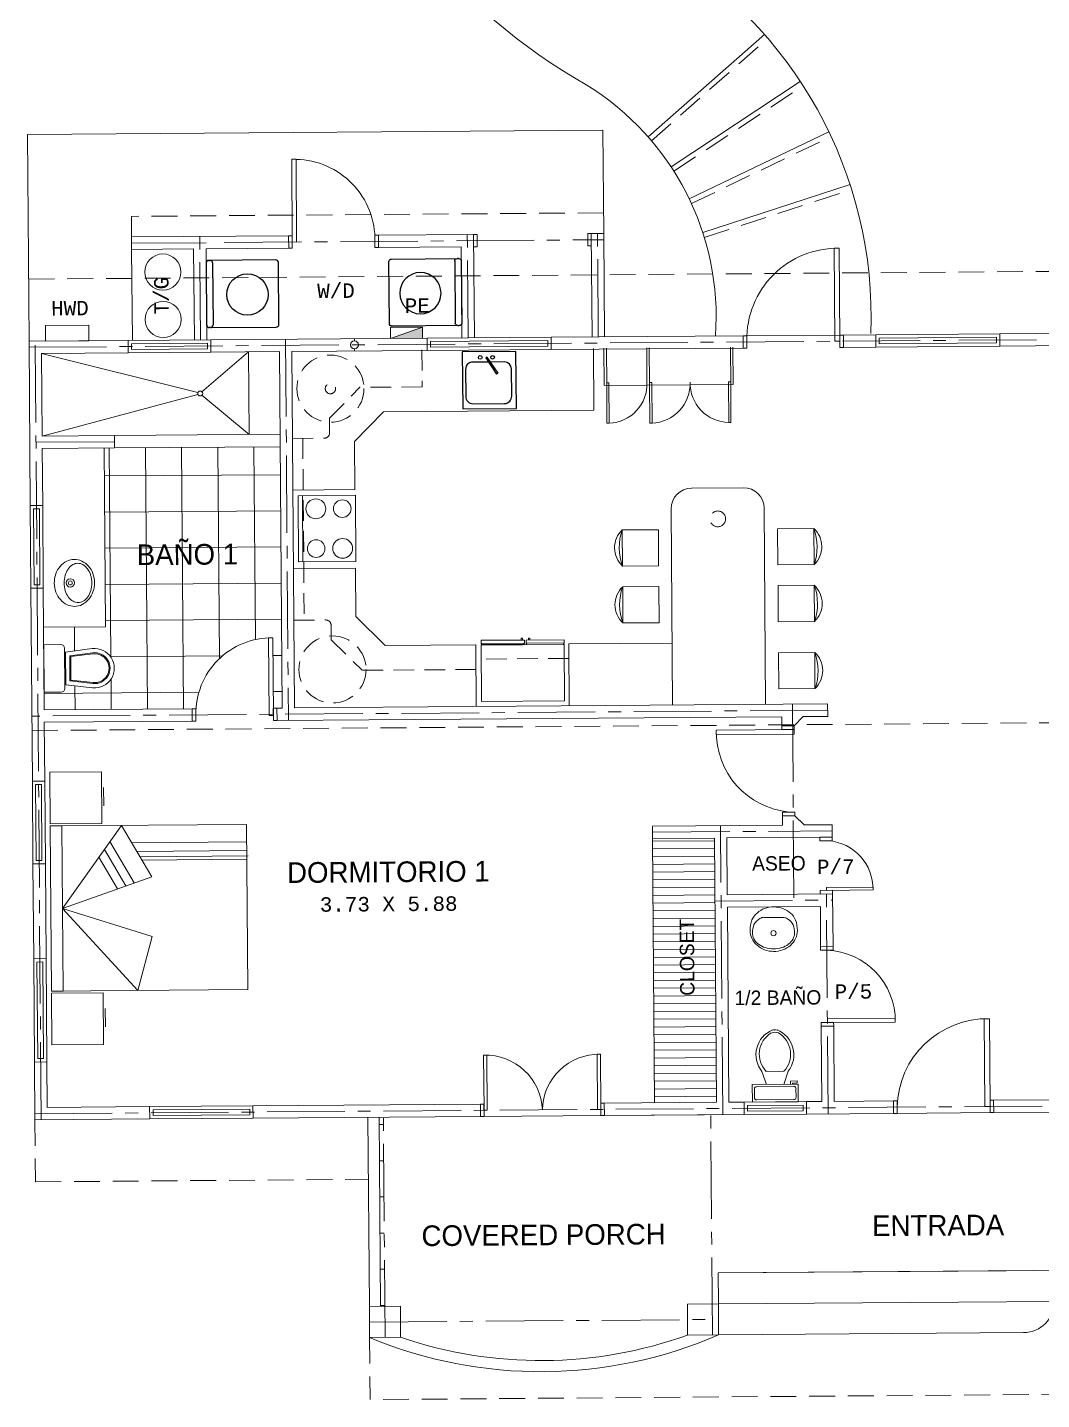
# Model space of a CAD drawing. Header units: metres. Extents: x 610261 to 617471, y 1314831 to 1317846.
# Drawn here: x 614748.11 to 614757.93, y 1316812.5 to 1316825.78 of the extents above; entities that cross this region are included whole.
import ezdxf
from ezdxf.enums import TextEntityAlignment as Align

# ---------------------------------------------------------------- set-up
doc = ezdxf.new("R2010")
doc.units = ezdxf.units.M
doc.linetypes.add('CENTER2', pattern=[1.125, 0.75, -0.125, 0.125, -0.125])
doc.linetypes.add('HIDDEN', pattern=[0.375, 0.25, -0.125])
for name, color, linetype in [('Alero Proy', 2, 'HIDDEN'), ('CVL_CUADCON_LIN', 8, 'Continuous'), ('Ejes', 1, 'CENTER2'), ('MueblesF', 1, 'Continuous'), ('Nivel', 2, 'Continuous'), ('Piso', 8, 'Continuous')]:
    doc.layers.add(name, color=color, linetype=linetype)
for name, color, linetype, lineweight in [('Cubierta-Teja', 8, 'Continuous', 0), ('Fine', 1, 'Continuous', 0), ('PARED', 3, 'Continuous', 0), ('puertas y ventanas', 2, 'Continuous', 0)]:
    doc.layers.add(name, color=color, linetype=linetype, lineweight=lineweight)
doc.layers.add('muebles', color=7, linetype='Continuous', lineweight=0, true_color=0x404040)
doc.styles.add('ROMANS', font='monotxt.shx', dxfattribs={"height": 0.7})

# ---------------------------------------------------------------- blocks, each defined once
blk = doc.blocks.new('WC1')
blk.add_lwpolyline([(0, 23), (0, -23), (16.5, -23, 0.414214), (20, -19.5), (20, 19.5)], format="xyb")
blk.add_lwpolyline([(16.5, 23), (0, 23)])
for points in [[(46.9, 18.9), (21, 15.8), (21, -15.8), (46.9, -18.9, 1.118034)], [(47.3, 14.9), (25, 12.2), (25, -12.2), (47.3, -14.9, 1.118034)], [(47.4, 13.9), (26, 11.3), (26, -11.3), (47.4, -13.9, 1.118034)]]:
    blk.add_lwpolyline(points, format="xyb", close=True)
blk.add_arc((16.5, 19.5), 3.5, 0, 90)
blk = doc.blocks.new('A$C405040B5')
for p, q in [((1.32, 1.801), (0.52, 1.224)), ((1.32, 1.801), (1.02, 0.935)), ((1.32, 1.801), (2.12, 1.079)), ((1.32, 1.801), (1.6, 0.935)), ((0.33, 1.395), (0.151, 1.395)), ((0.677, 1.337), (1.079, 1.105)), ((0.752, 1.391), (1.107, 1.186)), ((0.827, 1.445), (1.135, 1.268)), ((2.47, 1.395), (2.291, 1.395)), ((0.52, 1.224), (1.02, 0.935)), ((0.69, 0.014), (0.69, 1.126)), ((0.774, 1.077), (0.774, 0.016)), ((2.12, 1.079), (1.6, 0.935)), ((0.826, 1.047), (0.826, 0)), ((0.858, 1.028), (0.858, 0.016))]:
    blk.add_line(p, q)
for points in [[(0.5, 1.914), (0.5, 1.414), (0, 1.414), (0, 1.914)], [(2.12, 1.801), (0.522, 1.801), (0.522, 1.914), (2.12, 1.914)], [(2.64, 1.914), (2.64, 1.414), (2.14, 1.414), (2.14, 1.914)]]:
    blk.add_lwpolyline(points, close=True)
blk.add_lwpolyline([(0.52, 1.914), (2.12, 1.914), (2.12, 0.014), (0.52, 0.014), (0.52, 1.914)])
blk = doc.blocks.new('A$C17BB2FBF')
for p, q in [((-0.325, 0.675), (-0.325, 0.025)), ((0.3, 0.7), (-0.3, 0.7)), ((0.325, 0.025), (0.325, 0.675)), ((-0.325, 0.025), (-0.325, 0.038)), ((-0.3, 0.063), (0.3, 0.063)), ((-0.3, 0), (0.3, 0)), ((0.325, 0.038), (0.325, 0.025))]:
    blk.add_line(p, q)
blk.add_circle((0.008, 0.398), 0.2)
for centre, start, end in [((-0.3, 0.675), 90, 180), ((0.3, 0.675), 0, 90), ((-0.3, 0.038), 90, 180), ((-0.3, 0.038), 90, 180), ((-0.3, 0.025), 180, 270), ((-0.3, 0.025), 180, 270), ((0.3, 0.038), 0, 90), ((0.3, 0.038), 0, 90), ((0.3, 0.025), 270, 0), ((0.3, 0.025), 270, 0)]:
    blk.add_arc(centre, 0.025, start, end)
blk = doc.blocks.new('A$C31D27B2E')
at = {"lineweight": -3}
for p, q in [((0, 0.26), (0, -0.26)), ((0.55, 0.26), (0, 0.26)), ((0.1, 0.146), (0.1, 0.011)), ((0.432, 0.216), (0.17, 0.216)), ((0.55, -0.26), (0.55, 0.26)), ((0.051, -0.022), (0.209, 0.083)), ((0.059, -0.033), (0.217, 0.071)), ((0.209, 0.083), (0.217, 0.071)), ((0.051, -0.022), (0.059, -0.033)), ((0.1, -0.006), (0.1, -0.16)), ((0, -0.26), (0.55, -0.26))]:
    blk.add_line(p, q, dxfattribs=at)
blk.add_lwpolyline([(0.112, -0.2, 0.248402), (0.17, -0.23), (0.432, -0.23, 0.414214), (0.502, -0.16), (0.502, 0.146, 0.414214), (0.432, 0.216)], format="xyb", dxfattribs=at)
for centre in [(0.054, 0.033), (0.054, -0.086)]:
    blk.add_circle(centre, 0.0175, dxfattribs=at)
for centre, start, end in [((0.17, 0.146), 90, 180), ((0.17, -0.16), 180, 214.1999)]:
    blk.add_arc(centre, 0.07, start, end, dxfattribs=at)
blk = doc.blocks.new('A$C6C3A232F')
at = {"layer": 'puertas y ventanas', "color": 1}
blk.add_lwpolyline([(0, 0), (-0.048, 0), (-0.048, -0.9), (0, -0.9)], close=True, dxfattribs=at)
blk.add_arc((-0.024, -0.024), 0.876, 178.4143, 268.4302, dxfattribs=at)
blk = doc.blocks.new('232')
at = {"layer": 'Fine', "lineweight": 0}
h = blk.add_hatch(dxfattribs=at)
h.set_pattern_fill('_USER', color=8, scale=0.075, angle=0.4317, style=0, pattern_type=0)
h.set_pattern_definition([(0.431669, (603815.33793, 1318257.05651), (-0.0005650485, 0.0749979706), [])])
h.paths.add_polyline_path([(605623.918, 1318515.164), (605623.318, 1318515.16), (605623.337, 1318512.6), (605623.937, 1318512.605)])
h.paths.add_polyline_path([(605623.223, 1318513.401), (605623.554, 1318513.404), (605623.555, 1318513.254), (605623.224, 1318513.251)], flags=9)
h.paths.add_polyline_path([(605623.527, 1318513.6), (605623.521, 1318514.396), (605623.736, 1318514.397), (605623.742, 1318513.602)], flags=24)
at = {"layer": 'MueblesF', "lineweight": 0}
blk.add_hatch(color=256, dxfattribs=at).paths.add_polyline_path([(605621.091, 1318520.111), (605620.784, 1318520.001), (605621.092, 1318520.004)])
at = {"layer": 'Piso', "lineweight": 0}
h = blk.add_hatch(dxfattribs=at)
h.set_pattern_fill('_USER', color=256, scale=0.35, angle=270.4317, style=0, double=1, pattern_type=0)
h.set_pattern_definition([(270.431669, (603841.91382, 1318257.25674), (0.34999053, 0.00263689), []), (0.431669, (603841.91382, 1318257.25674), (-0.00263689, 0.34999053), [])])
h.paths.add_polyline_path([(605619.714, 1318518.953), (605618.112, 1318518.941), (605618.012, 1318518.941), (605618.025, 1318517.209), (605617.425, 1318517.205), (605617.426, 1318517.035), (605617.591, 1318517.036, -0.414214), (605617.626, 1318517.001), (605617.629, 1318516.611, -0.414214), (605617.595, 1318516.575), (605617.429, 1318516.574), (605617.431, 1318516.405), (605618.863, 1318516.415), (605618.9, 1318516.416, -0.402295), (605619.643, 1318517.101), (605619.648, 1318516.421), (605619.683, 1318516.422), (605619.733, 1318516.422)])
h.paths.add_polyline_path([(605617.899, 1318516.619), (605617.639, 1318516.648), (605617.637, 1318516.964), (605617.896, 1318516.997, -1.118034)], flags=16)
h.paths.add_polyline_path([(605617.9, 1318516.659), (605617.679, 1318516.684), (605617.677, 1318516.929), (605617.898, 1318516.957, -1.140507)], flags=0)
h.paths.add_polyline_path([(605617.901, 1318516.669), (605617.689, 1318516.693), (605617.687, 1318516.92), (605617.899, 1318516.947, -1.141448)], flags=0)
h.paths.add_polyline_path([(605618.275, 1318518.028), (605619.359, 1318518.036), (605619.361, 1318517.682), (605618.278, 1318517.674)], flags=24)
h = blk.add_hatch(dxfattribs=at)
h.set_pattern_fill('_USER', color=256, scale=0.35, angle=270.4317, style=0, double=1, pattern_type=0)
h.set_pattern_definition([(270.431669, (603815.33793, 1318257.0565), (0.34999053, 0.00263689), []), (0.431669, (603815.33793, 1318257.0565), (-0.00263689, 0.34999053), [])])
h.paths.add_polyline_path([(605620.714, 1318512.461), (605620.672, 1318512.46), (605620.686, 1318510.628), (605620.728, 1318510.628)])
at = {"color": 1, "linetype": 'HIDDEN', "lineweight": 0}
for p, q in [((605623.309, 1318521.914), (605624.434, 1318522.906)), ((605623.525, 1318521.62), (605624.777, 1318522.447)), ((605623.695, 1318521.306), (605625.047, 1318521.957)), ((605623.82, 1318520.978), (605625.246, 1318521.443))]:
    blk.add_line(p, q, dxfattribs=at)
at = {"lineweight": 0}
for p, q in [((605618.277, 1318520.863), (605618.276, 1318520.983)), ((605624.196, 1318520.027), (605624.197, 1318519.907))]:
    blk.add_line(p, q, dxfattribs=at)
at = {"color": 2, "lineweight": 0}
for p, q in [((605620.434, 1318519.999), (605620.434, 1318519.978)), ((605620.434, 1318519.9), (605620.435, 1318519.879))]:
    blk.add_line(p, q, dxfattribs=at)
blk.add_circle((605620.434, 1318519.939), 0.0387, dxfattribs=at)
at = {"layer": 'Alero Proy', "color": 1, "lineweight": 0}
for p, q in [((605622.845, 1318521.217), (605618.275, 1318521.183)), ((605618.276, 1318520.983), (605618.275, 1318521.183)), ((605617.279, 1318520.575), (605632.376, 1318520.689)), ((605617.312, 1318516.205), (605632.409, 1318516.319)), ((605617.341, 1318512.435), (605617.345, 1318511.835)), ((605620.58, 1318510.327), (605620.585, 1318509.727))]:
    blk.add_line(p, q, dxfattribs=at)
for points in [[(605617.345, 1318511.835), (605620.569, 1318511.86)], [(605627.335, 1318509.778), (605620.585, 1318509.727)]]:
    blk.add_lwpolyline(points, dxfattribs=at)
at = {"layer": 'Cubierta-Teja', "color": 1, "lineweight": 0}
for p, q in [((605619.407, 1318519.871), (605619.413, 1318519.071)), ((605618.111, 1318519.061), (605619.713, 1318519.073)), ((605618.112, 1318518.941), (605619.714, 1318518.953)), ((605624.398, 1318514.396), (605624.582, 1318514.396)), ((605624.421, 1318512.778), (605624.378, 1318512.905)), ((605624.42, 1318512.905), (605624.589, 1318512.906)), ((605624.59, 1318512.779), (605624.632, 1318512.907)), ((605624.654, 1318512.811), (605624.717, 1318512.812)), ((605624.654, 1318512.78), (605624.654, 1318512.811)), ((605624.717, 1318512.812), (605624.717, 1318512.791)), ((605624.305, 1318512.735), (605624.306, 1318512.65)), ((605624.717, 1318512.791), (605624.675, 1318512.79)), ((605624.675, 1318512.79), (605624.675, 1318512.78))]:
    blk.add_line(p, q, dxfattribs=at)
for points in [[(605618.918, 1318519.476), (605617.405, 1318519.856)], [(605618.957, 1318519.485), (605619.407, 1318519.871)], [(605618.918, 1318519.459), (605617.411, 1318519.056)], [(605618.957, 1318519.451), (605619.413, 1318519.071)], [(605624.686, 1318512.759), (605624.326, 1318512.756)], [(605624.708, 1318512.653), (605624.707, 1318512.738)], [(605624.327, 1318512.629), (605624.687, 1318512.632)]]:
    blk.add_lwpolyline(points, dxfattribs=at)
blk.add_lwpolyline([(605624.721, 1318514.268, 0.083035), (605624.704, 1318514.37, 0.102376), (605624.654, 1318514.437, 0.093737), (605624.581, 1318514.481, 0.088426), (605624.493, 1318514.497, 0.088426), (605624.404, 1318514.482, 0.093737), (605624.331, 1318514.438, 0.102376), (605624.281, 1318514.371, 0.083035), (605624.264, 1318514.27, 0.109452), (605624.28, 1318514.193, 0.102376), (605624.33, 1318514.126, 0.093737), (605624.403, 1318514.082, 0.088426), (605624.491, 1318514.066, 0.088426), (605624.58, 1318514.081, 0.093737), (605624.653, 1318514.125, 0.102376), (605624.704, 1318514.192, 0.109452)], format="xyb", close=True, dxfattribs=at)
blk.add_lwpolyline([(605624.284, 1318512.777), (605624.285, 1318512.608), (605624.729, 1318512.611), (605624.728, 1318512.78)], close=True, dxfattribs=at)
for centre, radius in [((605618.941, 1318519.468), 0.0238), ((605624.489, 1318514.243), 0.0254)]:
    blk.add_circle(centre, radius, dxfattribs=at)
for centre, radius, start, end in [((605624.397, 1318514.32), 0.0762, 89.8236, 122.0834), ((605624.582, 1318514.319), 0.0762, 55.9191, 89.8236), ((605624.521, 1318514.244), 0.235, 159.636, 179.9065), ((605624.444, 1318514.246), 0.164, 122.0834, 150.9124), ((605624.507, 1318514.209), 0.21, 52.9537, 55.9191), ((605624.535, 1318514.245), 0.164, 28.7348, 52.9537), ((605624.458, 1318514.244), 0.235, 359.7408, 20.0112), ((605624.402, 1318514.244), 0.116, 179.8236, 208.7348), ((605624.444, 1318514.267), 0.164, 208.7348, 232.9537), ((605624.472, 1318514.303), 0.21, 232.9537, 252.5657), ((605624.507, 1318514.303), 0.21, 287.0815, 306.6935), ((605624.535, 1318514.267), 0.164, 306.6935, 330.9124), ((605624.577, 1318514.243), 0.116, 330.9124, 359.8236), ((605624.49, 1318514.361), 0.27, 252.5657, 269.8236), ((605624.49, 1318514.361), 0.27, 269.8236, 287.0815), ((605624.578, 1318513.067), 0.258, 112.4601, 218.9624), ((605624.592, 1318513.072), 0.24, 121.4847, 224.0638), ((605624.503, 1318513.199), 0.0847, 66.1635, 114.6998), ((605624.502, 1318513.223), 0.0847, 75.2922, 105.5711), ((605624.429, 1318513.066), 0.258, 321.9008, 68.4031), ((605624.415, 1318513.07), 0.24, 316.7994, 59.3785), ((605624.324, 1318512.738), 0.0187, 82.3016, 188.5618), ((605624.689, 1318512.74), 0.0187, 352.3016, 98.5618), ((605624.324, 1318512.648), 0.0187, 172.3016, 278.5618), ((605624.689, 1318512.65), 0.0187, 262.3016, 8.5618)]:
    blk.add_arc(centre, radius, start, end, dxfattribs=at)
at = {"layer": 'Ejes', "lineweight": 0}
for p, q in [((605618.997, 1318520.928), (605618.277, 1318520.923)), ((605618.944, 1318519.988), (605618.936, 1318520.988)), ((605619.172, 1318520.929), (605622.846, 1318520.957)), ((605621.534, 1318520.007), (605621.526, 1318521.007)), ((605622.794, 1318520.017), (605622.786, 1318521.017)), ((605617.284, 1318519.915), (605632.381, 1318520.029)), ((605617.401, 1318512.436), (605617.344, 1318519.976)), ((605618.111, 1318519.001), (605617.291, 1318518.995)), ((605625.014, 1318516.402), (605617.311, 1318516.344)), ((605624.673, 1318516.459), (605624.687, 1318514.5)), ((605623.317, 1318515.22), (605625.057, 1318515.233)), ((605623.998, 1318512.485), (605623.977, 1318515.285)), ((605623.922, 1318514.554), (605625.062, 1318514.563)), ((605625.018, 1318512.493), (605625.002, 1318514.622)), ((605617.34, 1318512.495), (605627.314, 1318512.57)), ((605620.73, 1318510.328), (605620.713, 1318512.581)), ((605623.898, 1318510.352), (605623.881, 1318512.605)), ((605620.579, 1318510.477), (605623.957, 1318510.503))]:
    blk.add_line(p, q, dxfattribs=at)
blk.add_lwpolyline([(605619.767, 1318519.994), (605619.794, 1318516.302)], dxfattribs=at)
at = {"layer": 'Fine', "lineweight": 0}
for p, q in [((605618.012, 1318518.941), (605618.025, 1318517.209)), ((605617.425, 1318517.205), (605618.025, 1318517.209)), ((605623.318, 1318515.16), (605623.337, 1318512.6))]:
    blk.add_line(p, q, dxfattribs=at)
for points in [[(605617.721, 1318517.862, 0.113295), (605617.649, 1318517.845, 0.103441), (605617.584, 1318517.794, 0.092), (605617.543, 1318517.722, 0.085275), (605617.528, 1318517.633, 0.085275), (605617.544, 1318517.544, 0.092), (605617.587, 1318517.472, 0.103441), (605617.652, 1318517.423, 0.113295), (605617.725, 1318517.407, 0.113295), (605617.798, 1318517.424, 0.103441), (605617.862, 1318517.475, 0.092), (605617.903, 1318517.547, 0.085275), (605617.918, 1318517.636, 0.085275), (605617.902, 1318517.725, 0.092), (605617.859, 1318517.797, 0.103441), (605617.794, 1318517.846, 0.113295)], [(605617.756, 1318517.824, 0.13438), (605617.708, 1318517.811, 0.106842), (605617.662, 1318517.768, 0.082314), (605617.634, 1318517.708, 0.07067), (605617.624, 1318517.633, 0.07067), (605617.635, 1318517.557, 0.082314), (605617.664, 1318517.498, 0.106842), (605617.71, 1318517.456, 0.13438), (605617.759, 1318517.443, 0.13438), (605617.807, 1318517.456, 0.106842), (605617.853, 1318517.499, 0.082314), (605617.881, 1318517.559, 0.07067), (605617.891, 1318517.635, 0.07067), (605617.88, 1318517.71, 0.082314), (605617.851, 1318517.769, 0.106842), (605617.805, 1318517.811, 0.13438)], [(605617.756, 1318517.824, 0.13438), (605617.708, 1318517.811, 0.106842), (605617.662, 1318517.768, 0.082314), (605617.634, 1318517.708, 0.07067), (605617.624, 1318517.633, 0.07067), (605617.635, 1318517.557, 0.082314), (605617.664, 1318517.498, 0.106842), (605617.71, 1318517.456, 0.13438), (605617.759, 1318517.443, 0.13438), (605617.807, 1318517.456, 0.106842), (605617.853, 1318517.499, 0.082314), (605617.881, 1318517.559, 0.07067), (605617.891, 1318517.635, 0.07067), (605617.88, 1318517.71, 0.082314), (605617.851, 1318517.769, 0.106842), (605617.805, 1318517.811, 0.13438)]]:
    blk.add_lwpolyline(points, format="xyb", close=True, dxfattribs=at)
for radius in [0.0401, 0.0401, 0.02, 0.02]:
    blk.add_circle((605617.683, 1318517.634), radius, dxfattribs=at)
at = {"layer": 'muebles', "color": 8, "linetype": 'HIDDEN', "lineweight": 0, "ltscale": 0.8}
for p, q in [((605621.087, 1318519.892), (605621.09, 1318519.532)), ((605620.192, 1318519.229), (605620.487, 1318519.528)), ((605621.09, 1318519.532), (605620.487, 1318519.528)), ((605620.192, 1318519.229), (605620.193, 1318519.085)), ((605619.834, 1318519.033), (605620.144, 1318519.035)), ((605619.934, 1318519.034), (605619.947, 1318517.274)), ((605619.847, 1318517.273), (605620.157, 1318517.275)), ((605620.208, 1318517.083), (605620.207, 1318517.226)), ((605620.208, 1318517.083), (605620.508, 1318516.788)), ((605621.611, 1318516.796), (605620.508, 1318516.788)), ((605622.51, 1318516.903), (605621.61, 1318516.896))]:
    blk.add_line(p, q, dxfattribs=at)
for centre, radius in [((605620.201, 1318519.515), 0.325), ((605620.201, 1318519.515), 0.05), ((605623.95, 1318518.254), 0.0762), ((605620.221, 1318516.796), 0.325)]:
    blk.add_circle(centre, radius, dxfattribs=at)
for centre, start, end in [((605620.143, 1318519.085), 270.4317, 0.4317), ((605620.157, 1318517.225), 0.4317, 90.4317)]:
    blk.add_arc(centre, 0.05, start, end, dxfattribs=at)
at = {"layer": 'MueblesF', "lineweight": 0}
for p, q in [((605620.784, 1318520.001), (605621.091, 1318520.111)), ((605622.747, 1318519.905), (605622.752, 1318519.305)), ((605620.434, 1318519.004), (605620.715, 1318519.289)), ((605622.752, 1318519.305), (605620.715, 1318519.289)), ((605620.434, 1318519.004), (605620.438, 1318518.537)), ((605619.838, 1318518.533), (605620.438, 1318518.537)), ((605623.697, 1318518.552), (605624.197, 1318518.556)), ((605619.935, 1318517.837), (605619.931, 1318518.478)), ((605623.513, 1318516.45), (605623.499, 1318518.35)), ((605624.413, 1318516.457), (605624.399, 1318518.357)), ((605619.843, 1318517.773), (605620.443, 1318517.777)), ((605620.443, 1318517.777), (605620.447, 1318517.31)), ((605620.447, 1318517.31), (605620.732, 1318517.029)), ((605622.08, 1318517.081), (605621.659, 1318517.078)), ((605621.659, 1318517.078), (605621.659, 1318517.047)), ((605622.08, 1318517.05), (605621.659, 1318517.047)), ((605622.048, 1318517.098), (605622.048, 1318517.081)), ((605622.061, 1318517.098), (605622.048, 1318517.098)), ((605622.061, 1318517.081), (605622.061, 1318517.098)), ((605622.073, 1318517.042), (605622.08, 1318517.05)), ((605622.08, 1318517.081), (605622.08, 1318517.05)), ((605622.463, 1318517.084), (605622.095, 1318517.081)), ((605622.095, 1318517.081), (605622.095, 1318517.05)), ((605622.463, 1318517.053), (605622.095, 1318517.05)), ((605622.103, 1318517.042), (605622.095, 1318517.05)), ((605622.132, 1318517.099), (605622.119, 1318517.098)), ((605622.119, 1318517.098), (605622.119, 1318517.081)), ((605622.132, 1318517.081), (605622.132, 1318517.099)), ((605622.456, 1318517.045), (605622.463, 1318517.053)), ((605622.463, 1318517.053), (605622.463, 1318517.084)), ((605620.732, 1318517.029), (605621.609, 1318517.036)), ((605621.609, 1318517.036), (605621.613, 1318516.436)), ((605621.667, 1318517.039), (605621.659, 1318517.047)), ((605621.659, 1318517.031), (605621.667, 1318517.039)), ((605622.463, 1318517.037), (605621.659, 1318517.031)), ((605621.659, 1318517.031), (605621.663, 1318516.485)), ((605622.073, 1318517.042), (605621.666, 1318517.039)), ((605622.08, 1318517.035), (605622.073, 1318517.042)), ((605622.096, 1318517.035), (605622.103, 1318517.042)), ((605622.463, 1318517.037), (605622.456, 1318517.045)), ((605622.467, 1318516.491), (605622.463, 1318517.037)), ((605621.663, 1318516.485), (605622.467, 1318516.491))]:
    blk.add_line(p, q, dxfattribs=at)
at = {"layer": 'MueblesF', "color": 2, "lineweight": 0}
for p, q in [((605622.847, 1318519.906), (605622.85, 1318519.546)), ((605622.872, 1318519.906), (605622.875, 1318519.546)), ((605623.265, 1318519.549), (605623.262, 1318519.909)), ((605623.29, 1318519.549), (605623.287, 1318519.909)), ((605624.072, 1318519.915), (605624.075, 1318519.555)), ((605624.097, 1318519.915), (605624.1, 1318519.555)), ((605624.1, 1318519.555), (605622.85, 1318519.546))]:
    blk.add_line(p, q, dxfattribs=at)
at = {"layer": 'MueblesF', "lineweight": 0}
for points in [[(605617.443, 1318520.126), (605617.444, 1318519.976), (605617.864, 1318519.979), (605617.863, 1318520.129)], [(605620.783, 1318520.109), (605620.784, 1318520.001), (605621.092, 1318520.004), (605621.091, 1318520.111)]]:
    blk.add_lwpolyline(points, close=True, dxfattribs=at)
for points in [[(605619.893, 1318517.837), (605620.448, 1318517.841), (605620.443, 1318518.482), (605619.888, 1318518.478), (605619.893, 1318517.837)], [(605622.509, 1318517.043), (605623.509, 1318517.05)], [(605622.509, 1318517.043), (605622.513, 1318516.443)]]:
    blk.add_lwpolyline(points, dxfattribs=at)
at = {"layer": 'MueblesF', "color": 8, "lineweight": 0}
for points in [[(605623.376, 1318518.149), (605623.378, 1318517.799), (605623.028, 1318517.797), (605623.026, 1318518.147)], [(605624.529, 1318518.158), (605624.532, 1318517.808), (605624.882, 1318517.811), (605624.879, 1318518.161)], [(605623.382, 1318517.249), (605623.38, 1318517.599), (605623.03, 1318517.597), (605623.032, 1318517.247)], [(605624.536, 1318517.258), (605624.534, 1318517.608), (605624.884, 1318517.611), (605624.886, 1318517.261)], [(605624.541, 1318516.608), (605624.538, 1318516.958), (605624.888, 1318516.961), (605624.891, 1318516.611)]]:
    blk.add_lwpolyline(points, close=True, dxfattribs=at)
at = {"layer": 'MueblesF', "lineweight": 0}
for centre, radius in [((605618.579, 1318520.644), 0.175), ((605618.582, 1318520.185), 0.175), ((605620.06, 1318518.351), 0.0961), ((605620.316, 1318518.353), 0.0854), ((605620.063, 1318517.966), 0.0854), ((605620.319, 1318517.968), 0.0961)]:
    blk.add_circle(centre, radius, dxfattribs=at)
for centre, start, end in [((605623.699, 1318518.352), 90.4317, 180.4317), ((605624.199, 1318518.356), 0.4317, 90.4317)]:
    blk.add_arc(centre, 0.2, start, end, dxfattribs=at)
at = {"layer": 'MueblesF', "color": 8, "lineweight": 0}
for centre, radius, start, end in [((605623.19, 1318517.973), 0.239, 133.3899, 227.4734), ((605623.51, 1318517.975), 0.514, 160.5133, 200.35), ((605624.398, 1318517.982), 0.514, 340.5133, 20.35), ((605624.718, 1318517.985), 0.239, 313.3899, 47.4734), ((605623.194, 1318517.423), 0.239, 133.3899, 227.4734), ((605623.514, 1318517.425), 0.514, 160.5133, 200.35), ((605624.402, 1318517.432), 0.514, 340.5133, 20.35), ((605624.722, 1318517.435), 0.239, 313.3899, 47.4734), ((605624.407, 1318516.782), 0.514, 340.5133, 20.35), ((605624.727, 1318516.785), 0.239, 313.3899, 47.4734)]:
    blk.add_arc(centre, radius, start, end, dxfattribs=at)
at = {"layer": 'Nivel', "color": 1, "lineweight": 0}
for p, q in [((605623.276, 1318521.952), (605624.401, 1318522.944)), ((605623.498, 1318521.662), (605624.749, 1318522.489)), ((605622.838, 1318522.017), (605617.269, 1318521.975)), ((605617.284, 1318519.975), (605617.269, 1318521.975)), ((605622.846, 1318521.017), (605622.838, 1318522.017)), ((605623.674, 1318521.352), (605625.026, 1318522.002)), ((605623.805, 1318521.026), (605625.231, 1318521.491))]:
    blk.add_line(p, q, dxfattribs=at)
at = {"layer": 'Nivel', "lineweight": 0}
for p, q in [((605618.277, 1318520.863), (605618.284, 1318519.983)), ((605624.196, 1318520.027), (605625.166, 1318520.034)), ((605622.853, 1318512.477), (605621.653, 1318512.468)), ((605625.651, 1318512.498), (605626.621, 1318512.505)), ((605623.956, 1318510.653), (605623.953, 1318510.953))]:
    blk.add_line(p, q, dxfattribs=at)
at = {"layer": 'Nivel', "color": 1, "lineweight": 0}
for points in [[(605623.928, 1318520.025, 0.279084), (605622.682, 1318522.453, -0.179178), (605619.955, 1318525.736, -0.179178)], [(605625.432, 1318520.048, 0.279977), (605623.346, 1318523.802, -0.144657), (605621.573, 1318525.748, -0.144657)]]:
    blk.add_lwpolyline(points, format="xyb", dxfattribs=at)
at = {"layer": 'Nivel', "lineweight": 0}
for points in [[(605620.564, 1318512.46), (605620.578, 1318510.627)], [(605620.672, 1318512.46), (605620.686, 1318510.628)], [(605623.953, 1318510.953), (605627.206, 1318510.977)], [(605623.953, 1318510.953), (605627.004, 1318510.976)], [(605623.956, 1318510.653), (605627.208, 1318510.677)], [(605623.958, 1318510.353), (605626.91, 1318510.375)]]:
    blk.add_lwpolyline(points, dxfattribs=at)
blk.add_arc((605626.908, 1318510.675), 0.3, 270.4317, 0.4317, dxfattribs=at)
at = {"layer": 'PARED', "lineweight": 0}
for p, q in [((605619.796, 1318520.994), (605618.276, 1318520.983)), ((605619.797, 1318520.874), (605619.796, 1318520.994)), ((605620.666, 1318521.001), (605621.586, 1318521.008)), ((605620.667, 1318520.881), (605620.666, 1318521.001)), ((605621.594, 1318520.008), (605621.586, 1318521.008)), ((605622.726, 1318521.016), (605622.846, 1318521.017)), ((605622.734, 1318520.016), (605622.726, 1318521.016)), ((605622.854, 1318520.017), (605622.846, 1318521.017)), ((605618.877, 1318520.867), (605618.277, 1318520.863)), ((605618.877, 1318520.867), (605618.884, 1318519.987)), ((605619.797, 1318520.874), (605618.997, 1318520.868)), ((605618.997, 1318520.868), (605619.004, 1318519.988)), ((605620.667, 1318520.881), (605621.467, 1318520.887)), ((605621.474, 1318520.007), (605621.467, 1318520.887)), ((605618.244, 1318519.982), (605617.284, 1318519.975)), ((605617.284, 1318519.975), (605617.296, 1318518.383)), ((605618.245, 1318519.862), (605618.244, 1318519.982)), ((605621.136, 1318520.004), (605619.044, 1318519.988)), ((605619.045, 1318519.868), (605619.044, 1318519.988)), ((605621.137, 1318519.884), (605621.136, 1318520.004)), ((605624.196, 1318520.027), (605622.336, 1318520.013)), ((605622.336, 1318520.013), (605622.337, 1318519.893)), ((605624.196, 1318520.027), (605624.197, 1318519.907)), ((605625.479, 1318520.037), (605625.166, 1318520.034)), ((605625.167, 1318519.914), (605625.166, 1318520.034)), ((605625.48, 1318519.917), (605625.479, 1318520.037)), ((605628.145, 1318520.057), (605626.679, 1318520.046)), ((605626.68, 1318519.926), (605626.679, 1318520.046)), ((605618.245, 1318519.862), (605617.405, 1318519.856)), ((605617.405, 1318519.856), (605617.411, 1318519.056)), ((605619.707, 1318519.873), (605619.045, 1318519.868)), ((605619.707, 1318519.873), (605619.733, 1318516.422)), ((605621.137, 1318519.884), (605619.827, 1318519.874)), ((605619.827, 1318519.874), (605619.853, 1318516.423)), ((605624.197, 1318519.907), (605622.337, 1318519.893)), ((605625.48, 1318519.917), (605625.167, 1318519.914)), ((605628.146, 1318519.937), (605626.68, 1318519.926)), ((605617.411, 1318519.056), (605618.111, 1318519.061)), ((605618.111, 1318519.061), (605618.112, 1318518.941)), ((605617.412, 1318518.936), (605618.112, 1318518.941)), ((605617.412, 1318518.936), (605617.416, 1318518.383)), ((605617.416, 1318518.383), (605617.296, 1318518.383)), ((605617.296, 1318518.383), (605617.416, 1318518.383)), ((605617.302, 1318517.583), (605617.316, 1318515.713)), ((605617.422, 1318517.583), (605617.302, 1318517.583)), ((605617.302, 1318517.583), (605617.422, 1318517.583)), ((605617.422, 1318517.583), (605617.431, 1318516.405)), ((605617.431, 1318516.405), (605618.863, 1318516.415)), ((605618.864, 1318516.295), (605618.863, 1318516.415)), ((605619.733, 1318516.422), (605619.683, 1318516.422)), ((605619.683, 1318516.422), (605619.684, 1318516.302)), ((605619.853, 1318516.423), (605625.013, 1318516.462)), ((605625.014, 1318516.342), (605625.013, 1318516.462)), ((605617.432, 1318516.285), (605618.864, 1318516.295)), ((605617.432, 1318516.285), (605617.436, 1318515.714)), ((605619.684, 1318516.302), (605624.569, 1318516.338)), ((605624.569, 1318516.338), (605624.57, 1318516.249)), ((605624.69, 1318516.25), (605624.778, 1318516.34)), ((605624.778, 1318516.34), (605625.014, 1318516.342)), ((605624.57, 1318516.249), (605624.69, 1318516.25)), ((605617.436, 1318515.714), (605617.316, 1318515.713)), ((605624.576, 1318515.379), (605624.696, 1318515.38)), ((605624.576, 1318515.379), (605624.577, 1318515.289)), ((605624.696, 1318515.38), (605624.787, 1318515.291)), ((605623.317, 1318515.28), (605624.577, 1318515.289)), ((605623.317, 1318515.28), (605623.318, 1318515.16)), ((605624.787, 1318515.291), (605625.057, 1318515.293)), ((605625.057, 1318515.293), (605625.058, 1318515.173)), ((605623.318, 1318515.16), (605623.918, 1318515.164)), ((605623.918, 1318515.164), (605623.937, 1318512.605)), ((605624.038, 1318515.165), (605625.058, 1318515.173)), ((605624.042, 1318514.615), (605624.038, 1318515.165)), ((605617.442, 1318514.914), (605617.322, 1318514.913)), ((605617.322, 1318514.913), (605617.329, 1318513.995)), ((605617.442, 1318514.914), (605617.449, 1318513.996)), ((605625.062, 1318514.623), (605624.042, 1318514.615)), ((605625.062, 1318514.623), (605625.066, 1318514.113)), ((605624.043, 1318514.495), (605624.943, 1318514.502)), ((605624.057, 1318512.606), (605624.043, 1318514.495)), ((605624.943, 1318514.502), (605624.946, 1318514.112)), ((605617.449, 1318513.996), (605617.329, 1318513.995)), ((605624.946, 1318514.112), (605625.066, 1318514.113)), ((605624.952, 1318513.342), (605625.072, 1318513.343)), ((605624.952, 1318513.342), (605624.957, 1318512.613)), ((605625.072, 1318513.343), (605625.077, 1318512.614)), ((605617.456, 1318512.996), (605617.336, 1318512.995)), ((605617.336, 1318512.995), (605617.341, 1318512.435)), ((605617.456, 1318512.996), (605617.46, 1318512.556)), ((605617.46, 1318512.556), (605618.451, 1318512.564)), ((605618.451, 1318512.564), (605618.452, 1318512.444)), ((605619.451, 1318512.571), (605621.652, 1318512.588)), ((605619.451, 1318512.571), (605619.452, 1318512.451)), ((605621.652, 1318512.588), (605621.653, 1318512.468)), ((605622.852, 1318512.597), (605623.937, 1318512.605)), ((605622.852, 1318512.597), (605622.853, 1318512.477)), ((605624.057, 1318512.606), (605624.205, 1318512.607)), ((605624.205, 1318512.607), (605624.205, 1318512.487)), ((605624.81, 1318512.612), (605624.957, 1318512.613)), ((605624.81, 1318512.612), (605624.81, 1318512.492)), ((605625.077, 1318512.614), (605625.65, 1318512.618)), ((605625.651, 1318512.498), (605625.65, 1318512.618)), ((605626.62, 1318512.625), (605627.193, 1318512.63)), ((605626.621, 1318512.505), (605626.62, 1318512.625)), ((605626.62, 1318512.625), (605626.621, 1318512.505)), ((605617.341, 1318512.435), (605618.452, 1318512.444)), ((605617.341, 1318512.435), (605618.452, 1318512.444)), ((605619.452, 1318512.451), (605621.653, 1318512.468)), ((605619.452, 1318512.451), (605621.653, 1318512.468)), ((605622.853, 1318512.477), (605624.205, 1318512.487)), ((605622.853, 1318512.477), (605623.822, 1318512.484)), ((605624.81, 1318512.492), (605625.651, 1318512.498)), ((605626.621, 1318512.505), (605627.194, 1318512.51)), ((605620.878, 1318510.63), (605620.578, 1318510.627)), ((605620.578, 1318510.627), (605620.58, 1318510.327)), ((605620.88, 1318510.33), (605620.878, 1318510.63)), ((605623.656, 1318510.65), (605623.956, 1318510.653)), ((605623.656, 1318510.65), (605623.658, 1318510.35)), ((605623.956, 1318510.653), (605623.958, 1318510.353)), ((605620.58, 1318510.327), (605620.88, 1318510.33)), ((605623.658, 1318510.35), (605623.958, 1318510.353))]:
    blk.add_line(p, q, dxfattribs=at)
at = {"layer": 'puertas y ventanas', "color": 1, "lineweight": 0}
for points in [[(605619.832, 1318520.934), (605619.874, 1318520.935), (605619.868, 1318521.735), (605619.826, 1318521.735)], [(605625.132, 1318519.974), (605625.084, 1318519.974), (605625.077, 1318520.874), (605625.125, 1318520.874)], [(605619.044, 1318519.988), (605618.244, 1318519.982), (605618.245, 1318519.862), (605619.045, 1318519.868)], [(605621.136, 1318520.004), (605621.137, 1318519.884), (605622.337, 1318519.893), (605622.336, 1318520.013)], [(605621.169, 1318519.972), (605621.169, 1318519.916), (605622.305, 1318519.925), (605622.305, 1318519.981)], [(605625.479, 1318520.037), (605625.48, 1318519.917), (605626.68, 1318519.926), (605626.679, 1318520.046)], [(605625.512, 1318520.005), (605625.512, 1318519.949), (605626.648, 1318519.958), (605626.647, 1318520.013)], [(605619.012, 1318519.956), (605618.276, 1318519.95), (605618.276, 1318519.895), (605619.012, 1318519.9)], [(605617.296, 1318518.383), (605617.302, 1318517.583), (605617.422, 1318517.583), (605617.416, 1318518.383)], [(605617.328, 1318518.351), (605617.334, 1318517.615), (605617.389, 1318517.615), (605617.384, 1318518.351)], [(605619.649, 1318516.351), (605619.609, 1318516.351), (605619.603, 1318517.101), (605619.643, 1318517.101)], [(605624.69, 1318516.171), (605624.69, 1318516.215), (605623.935, 1318516.209), (605623.936, 1318516.165)], [(605624.69, 1318516.25), (605624.69, 1318516.215), (605624.57, 1318516.214), (605624.57, 1318516.249)], [(605617.316, 1318515.713), (605617.322, 1318514.913), (605617.442, 1318514.914), (605617.436, 1318515.714)], [(605617.348, 1318515.681), (605617.354, 1318514.945), (605617.409, 1318514.946), (605617.404, 1318515.681)], [(605624.696, 1318515.415), (605624.696, 1318515.38), (605624.576, 1318515.379), (605624.576, 1318515.414)], [(605624.938, 1318515.172), (605624.938, 1318515.137), (605625.058, 1318515.138), (605625.058, 1318515.173)], [(605624.942, 1318514.657), (605624.942, 1318514.622), (605625.062, 1318514.623), (605625.062, 1318514.658)], [(605625.001, 1318514.684), (605625.002, 1318514.657), (605625.453, 1318514.661), (605625.453, 1318514.687)], [(605617.336, 1318512.995), (605617.456, 1318512.996), (605617.449, 1318513.996), (605617.329, 1318513.995)], [(605625.066, 1318514.113), (605625.066, 1318514.078), (605624.946, 1318514.077), (605624.946, 1318514.112)], [(605617.368, 1318513.028), (605617.424, 1318513.028), (605617.417, 1318513.964), (605617.361, 1318513.963)], [(605625.071, 1318513.378), (605625.072, 1318513.343), (605624.952, 1318513.342), (605624.951, 1318513.377)], [(605625.011, 1318513.416), (605625.011, 1318513.377), (605625.668, 1318513.382), (605625.667, 1318513.421)], [(605618.451, 1318512.564), (605618.452, 1318512.444), (605619.452, 1318512.451), (605619.451, 1318512.571)], [(605618.484, 1318512.532), (605618.484, 1318512.476), (605619.42, 1318512.483), (605619.42, 1318512.539)], [(605624.81, 1318512.612), (605624.205, 1318512.607), (605624.205, 1318512.487), (605624.81, 1318512.492)], [(605624.778, 1318512.579), (605624.237, 1318512.575), (605624.237, 1318512.519), (605624.778, 1318512.523)]]:
    blk.add_lwpolyline(points, close=True, dxfattribs=at)
for points in [[(605619.796, 1318520.994), (605619.831, 1318520.994), (605619.832, 1318520.874), (605619.797, 1318520.874)], [(605620.666, 1318521.001), (605620.631, 1318521), (605620.632, 1318520.88), (605620.667, 1318520.881)], [(605621.586, 1318521.008), (605621.621, 1318521.008), (605621.622, 1318520.888), (605621.587, 1318520.888)], [(605622.726, 1318521.016), (605622.691, 1318521.016), (605622.692, 1318520.896), (605622.727, 1318520.896)], [(605624.196, 1318520.027), (605624.231, 1318520.027), (605624.232, 1318519.907), (605624.197, 1318519.907)], [(605625.166, 1318520.034), (605625.131, 1318520.034), (605625.132, 1318519.914), (605625.167, 1318519.914)], [(605618.864, 1318516.295), (605618.899, 1318516.296), (605618.898, 1318516.416), (605618.863, 1318516.415)], [(605619.684, 1318516.302), (605619.649, 1318516.301), (605619.648, 1318516.421), (605619.683, 1318516.422)], [(605626.586, 1318512.565), (605626.579, 1318513.415), (605626.529, 1318513.415), (605626.536, 1318512.565), (605626.586, 1318512.565)], [(605622.818, 1318512.537), (605622.814, 1318513.07), (605622.782, 1318513.07), (605622.786, 1318512.536), (605622.818, 1318512.537)], [(605621.688, 1318512.528), (605621.684, 1318513.062), (605621.715, 1318513.062), (605621.719, 1318512.528), (605621.688, 1318512.528)], [(605621.652, 1318512.588), (605621.687, 1318512.588), (605621.688, 1318512.468), (605621.653, 1318512.468)], [(605622.852, 1318512.597), (605622.817, 1318512.597), (605622.818, 1318512.477), (605622.853, 1318512.477)], [(605625.65, 1318512.618), (605625.685, 1318512.618), (605625.686, 1318512.498), (605625.651, 1318512.498)], [(605626.62, 1318512.625), (605626.585, 1318512.625), (605626.586, 1318512.505), (605626.621, 1318512.505)]]:
    blk.add_lwpolyline(points, dxfattribs=at)
for centre, radius, start, end in [((605619.853, 1318520.956), 0.779, 358.846, 88.8619), ((605625.108, 1318519.998), 0.876, 88.8619, 181.2324), ((605619.629, 1318516.371), 0.73, 88.8619, 181.2324), ((605624.716, 1318516.193), 0.781, 178.8029, 264.6124), ((605624.984, 1318514.67), 0.469, 358.8978, 85.7793), ((605624.986, 1318513.395), 0.682, 358.8978, 88.2943), ((605626.561, 1318512.54), 0.875, 88.7951, 178.7951), ((605622.802, 1318512.521), 0.55, 88.7951, 178.7951), ((605621.703, 1318512.512), 0.55, 2.0682, 92.0682)]:
    blk.add_arc(centre, radius, start, end, dxfattribs=at)
at = {"layer": 'puertas y ventanas', "lineweight": 0}
for radius, start, end in [(4.324, 247.4443, 293.419), (4.216, 251.1999, 289.6634)]:
    blk.add_arc((605622.239, 1318514.321), radius, start, end, dxfattribs=at)
at = {"color": 4, "lineweight": 0}
for p, xscale, yscale, zscale, rotation in [((605622.875, 1318519.571), -0.4334928104318629, 0.4334928104653955, 0.4334928104587427, 0.4316687847029232), ((605623.29, 1318519.574), -0.4362716105713881, 0.4362716104369611, 0.4362716105255931, 0.4316687893353777), ((605624.075, 1318519.58), 0.4362716105713881, 0.4362716105713881, 0.4362716105713881, 0.4316687893354006)]:
    blk.add_blockref('A$C6C3A232F', p, dxfattribs=dict(at, xscale=xscale, yscale=yscale, zscale=zscale, rotation=rotation))
at = {"layer": 'Fine', "lineweight": 0, "xscale": 0.01001569369210521, "yscale": 0.01001569369210521, "zscale": 0.01001569369210521, "rotation": 0.4316682795033653}
blk.add_blockref('WC1', (605617.428, 1318516.805), dxfattribs=at)
at = {"layer": 'muebles', "lineweight": 0, "xscale": -1.000001322381538, "yscale": 1.000001322245225, "zscale": 1.000001322320047, "rotation": 90.43166878703995}
blk.add_blockref('A$C405040B5', (605619.399, 1318515.816), dxfattribs=at)
at = {"layer": 'MueblesF', "lineweight": 0}
for name, p, xscale, yscale, zscale, rotation in [('A$C17BB2FBF', (605621.47, 1318520.45), -1.000001322381538, 1.000001322245225, 1.000001322320047, 90.43166878703995), ('A$C17BB2FBF', (605619, 1318520.431), 1.000001322381538, 1.000001322381538, 1.000001322381538, 270.4316687870399), ('A$C31D27B2E', (605621.737, 1318519.872), 1.000001322381538, 1.000001322381538, 1.000001322381538, 270.4316687870399)]:
    blk.add_blockref(name, p, dxfattribs=dict(at, xscale=xscale, yscale=yscale, zscale=zscale, rotation=rotation))
at = {"color": 3, "lineweight": 0, "style": 'ROMANS'}
for s, rotation, p in [('T/G', 90.4317, (605618.565, 1318520.415)), ('W/D', 0.4317, (605620.255, 1318520.463)), ('PE', 0.4317, (605621.042, 1318520.319)), ('HWD', 0.4317, (605617.68, 1318520.294)), ('P/7', 0.4317, (605625.092, 1318514.886)), ('P/5', 0.4317, (605625.263, 1318513.678))]:
    blk.add_text(s, height=0.14, rotation=rotation, dxfattribs=at).set_placement(p, align=Align.MIDDLE_CENTER)
blk.add_text('3.73 X 5.88', height=0.14, rotation=0.4317, dxfattribs=at).set_placement((605620.099, 1318514.45))
at = {"layer": 'puertas y ventanas', "lineweight": 0}
for s, insert, char_height, width, attachment_point, rotation in [('{\\fStylus BT|b0|i0|c0|p34;BAÑO 1}', (605618.327, 1318517.803), 0.2, 2.14348, 7, 0.4317), ('{\\fStylus BT|b0|i0|c0|p34;DORMITORIO 1}', (605619.782, 1318514.726), 0.2, 2.15867, 7, 0.4317), ('\\A1;{\\fStylus BT|b0|i0|c0|p34;ASEO}', (605624.283, 1318514.845), 0.13947, 1.00153, 7, 0.4317), ('{\\fStylus BT|b0|i0|c0|p34;CLOSET}', (605623.727, 1318513.637), 0.13947, 1.50829, 7, 90.4317), ('\\A1;{\\fStylus BT|b0|i0|c0|p34;1/2\\H1.0003x; BAÑO}', (605624.113, 1318513.544), 0.13947, 1.00153, 7, 0.4317), ('{\\fStylus BT|b0|i0|c0|p34;ENTRADA}', (605626.083, 1318511.414), 0.2, 1.51203, 5, 0.4317), ('{\\fStylus BT|b0|i0|c0|p34;COVERED PORCH}', (605622.264, 1318511.32), 0.2, 3.21611, 5, 0.4317)]:
    blk.add_mtext(s, dxfattribs=dict(at, insert=insert, char_height=char_height, width=width, attachment_point=attachment_point, rotation=rotation))

msp = doc.modelspace()

# ---------------------------------------------------------------- block references
at = {"layer": 'CVL_CUADCON_LIN', "lineweight": 0}
msp.add_blockref('232', (9130.84291, -1697.23222), dxfattribs=at)

doc.saveas('drawing.dxf')
